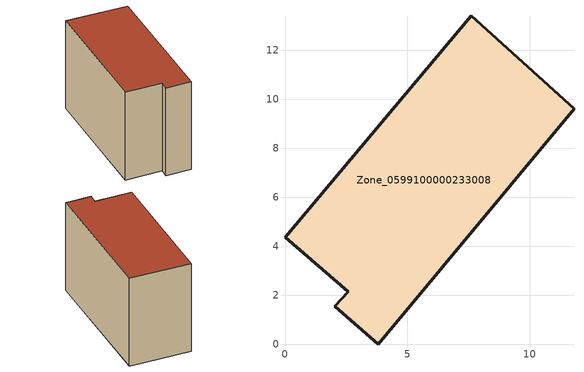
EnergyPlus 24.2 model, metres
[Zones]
Zone_0599100000233008
 floor ground (C_G): 2.02,1.54 2.57,2.14 0,4.38 7.62,13.42 11.81,9.61 3.81,0 z3.29
 wall outside (C_F): 2.57,2.14 2.02,1.54 3.81,0 11.81,9.61 7.62,13.42 0,4.38 2.57,2.14 z3.29:12.19
 roof outside (C_R): 7.62,13.42 0,4.38 2.57,2.14 2.02,1.54 3.81,0 11.81,9.61 z12.19
[BUILDING]
Pand.0599100000233008: North Axis=0; Terrain=City; Loads Convergence Tolerance Value=0.04; Temperature Convergence Tolerance Value=0.4; Solar Distribution=FullExterior; Maximum Number of Warmup Days=25; Minimum Number of Warmup Days=1
[Site:Location]
Rotterdam.The.Hague.AP_ZH_NLD Design_Conditions: Latitude=51.96; Longitude=4.45; Time Zone=1; Elevation=-4.5
[SITE:GROUNDTEMPERATURE:BUILDINGSURFACE]
18, 18, 18, 18, 18, 18, 18, 18, 18, 18, 18, 18
[MATERIAL] Thermal Absorptance=0.9; Solar Absorptance=0.7; Visible Absorptance=0.7
Name | Roughness | Thickness | Conductivity | Density | Specific Heat
G.TI.1946 | MediumSmooth | 0.15 | 1 | 540 | 1210
F.TI.1946 | Rough | 0.3 | 0.857143 | 1920 | 840
R.TI.1946 | MediumRough | 0.2 | 0.1 | 1500 | 1000
[CONSTRUCTION]
C_G: G.TI.1946
C_F: F.TI.1946
C_R: R.TI.1946
[ZONE]
Zone_0599100000233008: Type=1; Multiplier=1; Ceiling Height=Autocalculate; Volume=Autocalculate; Floor Area=autocalculate; Part of Total Floor Area=Yes
[ZONEINFILTRATION:DESIGNFLOWRATE]
Infil_Zone_0599100000233008: Zone or ZoneList or Space or SpaceList=Zone_0599100000233008; Schedule=AlwaysOn; Design Flow Rate Calculation Method=Flow/Area; Flow Rate per Floor Area=0.003; Constant Term Coefficient=1; Temperature Term Coefficient=0; Velocity Term Coefficient=0; Velocity Squared Term Coefficient=0
[HVACTEMPLATE:ZONE:IDEALLOADSAIRSYSTEM]
Zone_0599100000233008: Maximum Heating Supply Air Temperature=50; Minimum Cooling Supply Air Temperature=13; Maximum Heating Supply Air Humidity Ratio=0.0156; Minimum Cooling Supply Air Humidity Ratio=0.0077; Heating Limit=NoLimit; Cooling Limit=NoLimit; Dehumidification Control Type=ConstantSensibleHeatRatio; Cooling Sensible Heat Ratio=0.7; Dehumidification Setpoint=60; Humidification Control Type=None; Humidification Setpoint=30; Outdoor Air Method=None; Outdoor Air Flow Rate per Person=0.00944; Outdoor Air Flow Rate per Zone Floor Area=0; Outdoor Air Flow Rate per Zone=0; Demand Controlled Ventilation Type=None; Outdoor Air Economizer Type=NoEconomizer; Heat Recovery Type=None; Sensible Heat Recovery Effectiveness=0.7; Latent Heat Recovery Effectiveness=0.65
[ZONECONTROL:THERMOSTAT]
ThermostatControl_Zone_0599100000233008: Zone or ZoneList=Zone_0599100000233008; Control Type Schedule=DualSetpointControlType; Control 1=Thermostat_Zone_0599100000233008; Temperature Difference Between Cutout And Setpoint=0
[THERMOSTATSETPOINT:DUALSETPOINT]
Thermostat_Zone_0599100000233008: Heating Setpoint Temperature Schedule=HeatingSetpoint_Zone_0599100000233008; Cooling Setpoint Temperature Schedule=CoolingSetpoint_Zone_0599100000233008
[SCHEDULE:COMPACT]
HeatingSetpoint_Zone_0599100000233008: Through: 12/31, For: AllDays, Until: 24:00, 21
CoolingSetpoint_Zone_0599100000233008: Through: 12/31, For: AllDays, Until: 24:00, 24
DualSetpointControlType: Through: 12/31, For: AllDays, Until: 24:00, 4
AlwaysOn: Through: 12/31, For: AllDays, Until: 24:00, 1
